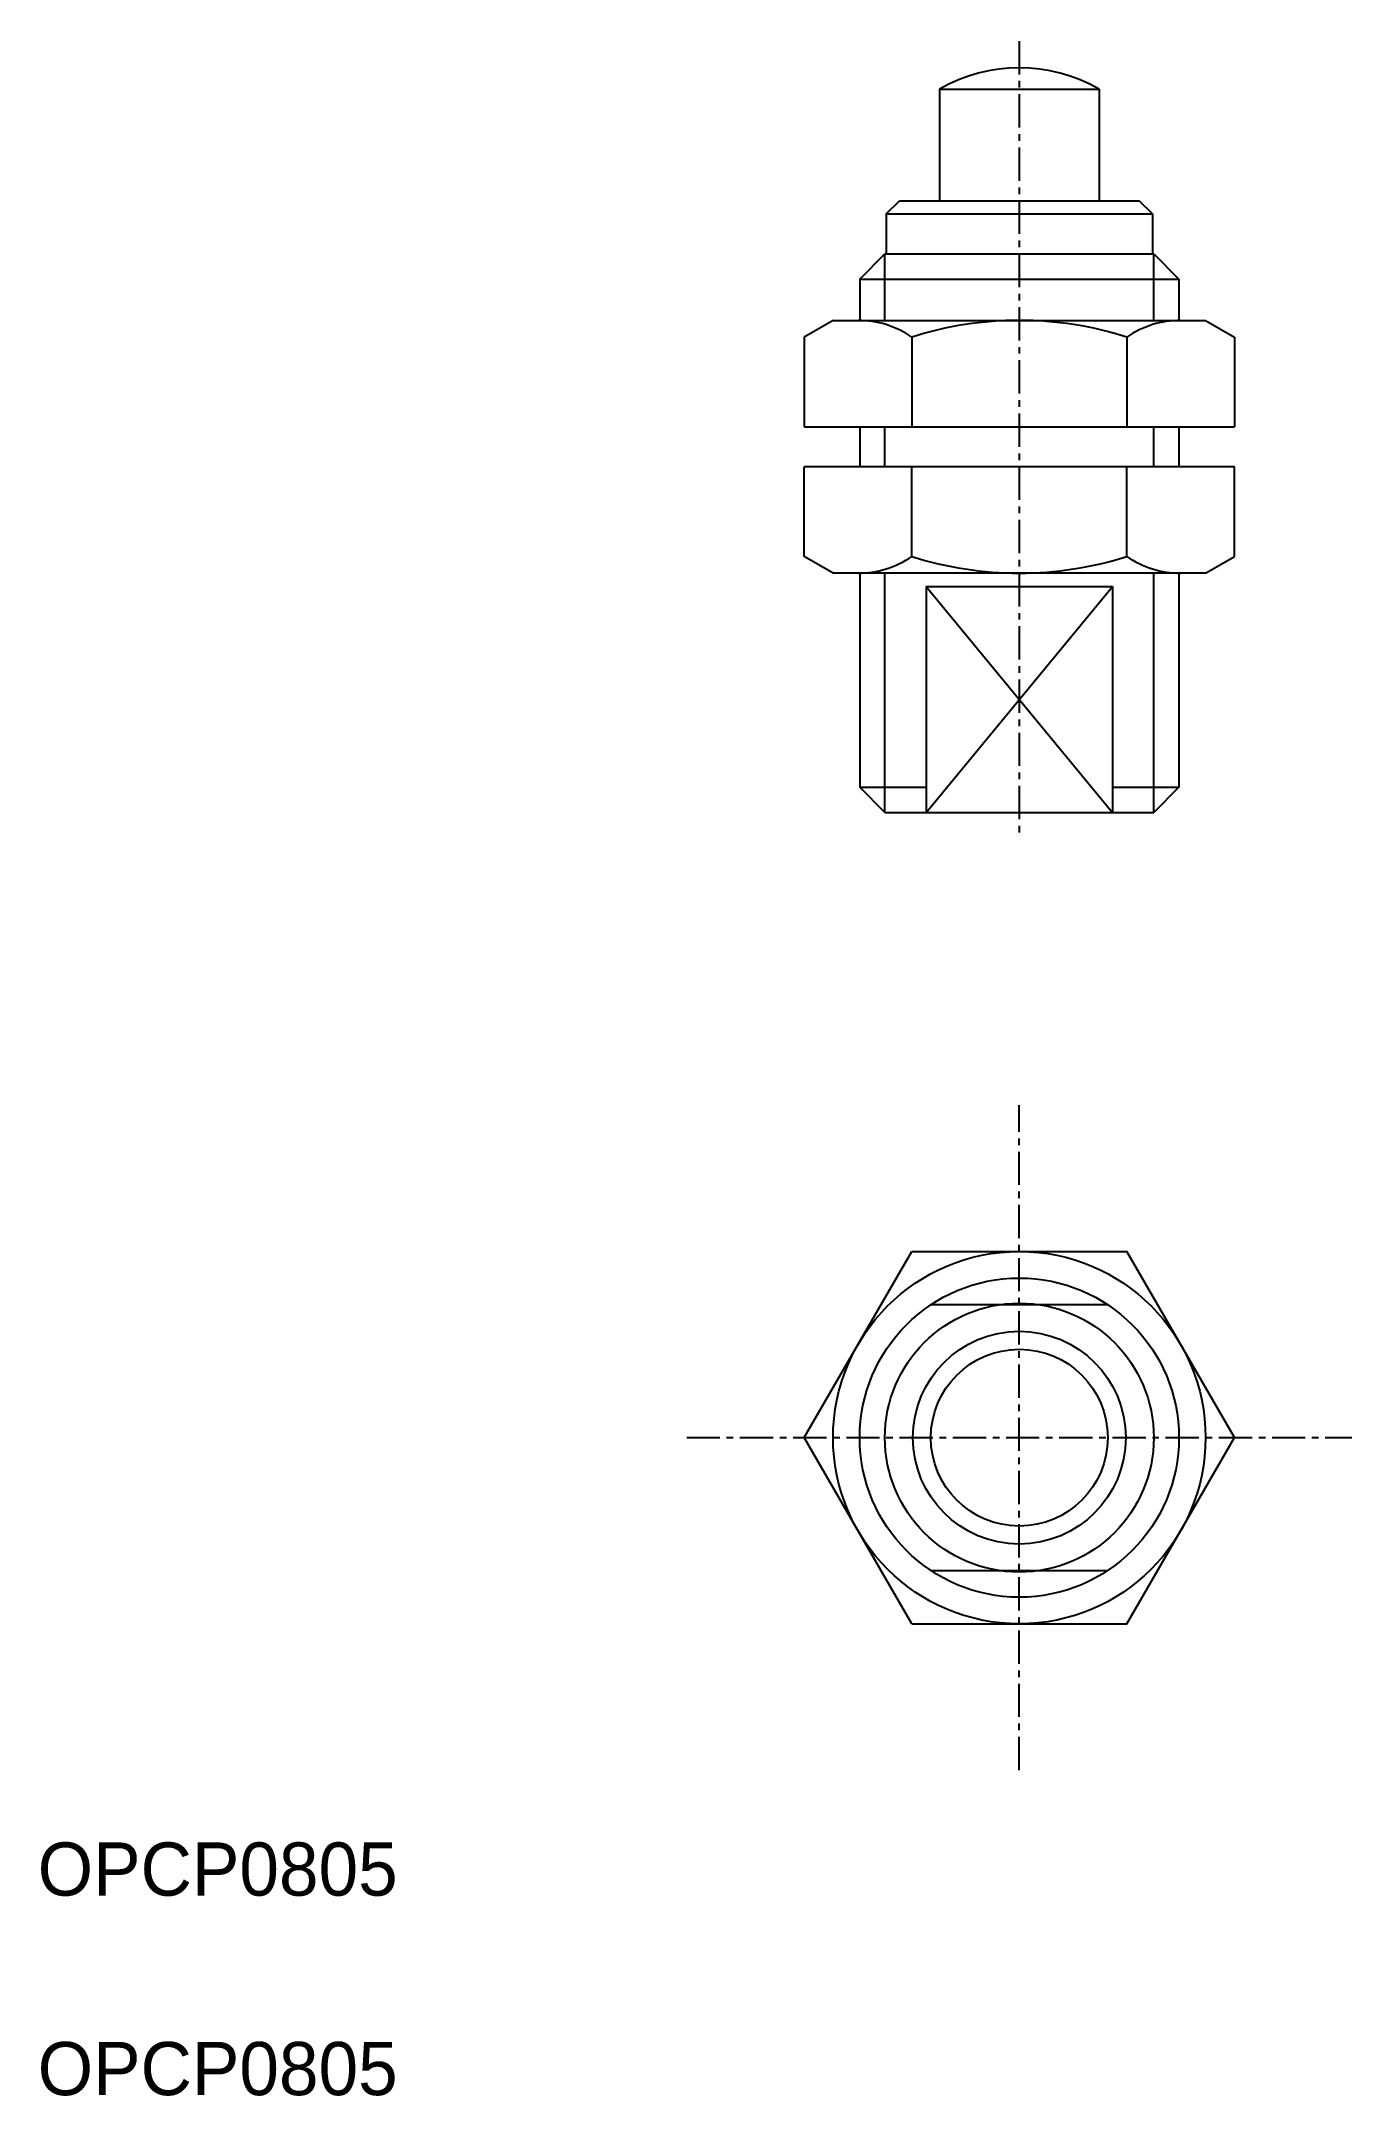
# Model space of a CAD drawing. Extents: x 0.1 to 49.4, y 1.1 to 78.4.
import ezdxf

# ---------------------------------------------------------------- set-up
doc = ezdxf.new("R2010")
doc.units = 0
doc.linetypes.add('CENTER', pattern=[2, 1.25, -0.25, 0.25, -0.25])
doc.layers.get('0').update_dxf_attribs({"linetype": 'CONTINUOUS'})
doc.layers.add('CENTER', color=1, linetype='CENTER')

msp = doc.modelspace()

# ---------------------------------------------------------------- linework, layer by layer
at = {"color": 7, "linetype": 'CONTINUOUS'}
for p, q in [((33.893, 76.59), (39.893, 76.59)), ((33.893, 76.59), (33.893, 72.394)), ((39.893, 76.59), (39.893, 72.394)), ((31.893, 71.894), (32.393, 72.394)), ((31.893, 71.894), (41.893, 71.894)), ((31.893, 71.894), (31.893, 70.394)), ((32.393, 72.394), (41.393, 72.394)), ((41.893, 71.894), (41.393, 72.394)), ((41.893, 71.894), (41.893, 70.394)), ((30.893, 69.447), (31.84, 70.394)), ((31.84, 70.394), (41.946, 70.394)), ((41.946, 70.394), (42.893, 69.447)), ((30.893, 69.447), (42.893, 69.447)), ((30.893, 69.447), (30.893, 67.894)), ((42.893, 69.447), (42.893, 67.894)), ((29.893, 67.894), (28.81, 67.269)), ((28.81, 67.269), (28.81, 63.894)), ((29.893, 67.894), (43.893, 67.894)), ((32.852, 67.269), (32.852, 63.894)), ((40.935, 67.269), (40.935, 63.894)), ((43.893, 67.894), (44.976, 67.269)), ((44.164, 67.737), (44.164, 67.738)), ((44.435, 67.581), (44.435, 67.581)), ((44.976, 67.269), (44.976, 63.894)), ((28.81, 63.894), (44.976, 63.894)), ((30.893, 63.894), (30.893, 62.394)), ((42.893, 63.894), (42.893, 62.394)), ((44.976, 62.394), (28.81, 62.394)), ((28.81, 59.019), (28.81, 62.394)), ((32.852, 59.019), (32.852, 62.394)), ((40.935, 59.019), (40.935, 62.394)), ((44.976, 59.019), (44.976, 62.394)), ((29.893, 58.394), (28.81, 59.019)), ((43.893, 58.394), (44.976, 59.019)), ((43.893, 58.394), (29.893, 58.394)), ((30.893, 58.394), (30.893, 50.341)), ((42.893, 58.394), (42.893, 50.341)), ((33.393, 57.894), (33.393, 49.394)), ((33.393, 57.894), (40.393, 57.894)), ((40.393, 57.894), (40.393, 49.394)), ((31.84, 49.394), (30.893, 50.341)), ((30.893, 50.341), (33.393, 50.341)), ((40.393, 50.341), (42.893, 50.341)), ((42.893, 50.341), (41.946, 49.394)), ((31.84, 49.394), (41.946, 49.394)), ((28.81, 25.894), (32.852, 32.894)), ((32.852, 32.894), (40.935, 32.894)), ((44.976, 25.894), (40.935, 32.894)), ((33.577, 30.894), (40.21, 30.894)), ((32.852, 18.894), (28.81, 25.894)), ((40.935, 18.894), (44.976, 25.894)), ((33.577, 20.894), (40.21, 20.894)), ((32.852, 18.894), (40.935, 18.894))]:
    msp.add_line(p, q, dxfattribs=at)
at = {"color": 3, "linetype": 'CONTINUOUS'}
for p, q in [((31.84, 67.894), (31.84, 70.394)), ((41.946, 67.894), (41.946, 70.394)), ((31.84, 62.394), (31.84, 63.894)), ((41.946, 62.394), (41.946, 63.894)), ((31.84, 49.394), (31.84, 58.394)), ((41.946, 49.394), (41.946, 58.394)), ((33.393, 49.394), (40.393, 57.894)), ((33.393, 57.894), (40.393, 49.394))]:
    msp.add_line(p, q, dxfattribs=at)
at = {"color": 7, "linetype": 'CONTINUOUS'}
for radius in [7, 6, 3.324]:
    msp.add_circle((36.893, 25.894), radius, dxfattribs=at)
at = {"color": 3, "linetype": 'CONTINUOUS'}
for radius in [5.053, 4]:
    msp.add_circle((36.893, 25.894), radius, dxfattribs=at)
at = {"color": 7, "linetype": 'CONTINUOUS'}
for centre, radius, start, end in [((36.893, 71.394), 6, 60, 120), ((30.831, 64.316), 3.578, 55.61575, 90), ((36.893, 54.519), 13.375, 72.41205, 107.58795), ((42.955, 64.316), 3.578, 90, 124.38425), ((30.831, 61.972), 3.578, 270, 304.38425), ((36.893, 71.769), 13.375, 252.41205, 287.58795), ((42.955, 61.972), 3.578, 235.61575, 270)]:
    msp.add_arc(centre, radius, start, end, dxfattribs=at)
at = {"layer": 'CENTER', "color": 1, "linetype": 'CENTER'}
for p, q in [((36.893, 78.394), (36.893, 48.394)), ((36.893, 13.394), (36.893, 38.394)), ((24.393, 25.894), (49.393, 25.894))]:
    msp.add_line(p, q, dxfattribs=at)

# ---------------------------------------------------------------- texts
at = {"color": 7, "linetype": 'CONTINUOUS'}
for p in [(0, 8.676), (0, 1.176)]:
    msp.add_text('OPCP0805', height=2, dxfattribs=at).set_placement(p)

doc.saveas('drawing.dxf')
